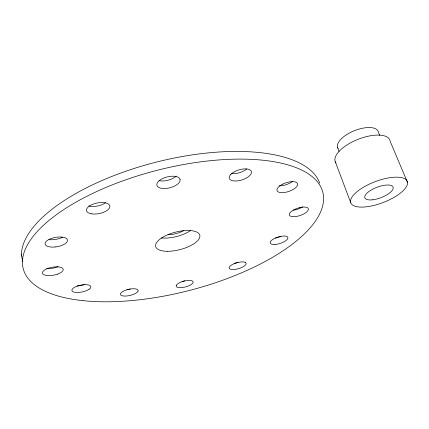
<?xml version="1.0" encoding="UTF-8"?>
<svg xmlns="http://www.w3.org/2000/svg" width="429" height="429" viewBox="0 0 429 429"><rect width="100%" height="100%" fill="white"/><g stroke="black" fill="none" stroke-linecap="round" stroke-linejoin="round"><path stroke-width="0.64" d="M246.643 168.962L245.747 169.734A11.513 5.325 -17.3 0 1 231.274 173.589M293.425 210.14L295.828 209.701A9.958 3.931 -18.5 0 0 302.713 206.858M88.798 205.899L89.913 206.21A11.856 5.464 -11.3 0 0 105.577 202.788M407.55 182.556A30.218 11.17 -20.8 0 0 363.937 186.953A30.218 11.17 -20.8 0 0 365.642 206.891A30.218 11.17 -20.8 0 0 407.55 182.556L390.192 141.366A29.365 12.382 -21.6 0 0 360.033 138.583A29.365 12.382 -21.6 0 0 335.097 161.218L350.675 202.509M379.708 135.387L378.448 132.357A21.841 9.524 -21.9 0 0 354.601 130.614A21.841 9.524 -21.9 0 0 338.004 148.354M337.5 147.222L339.13 151.475M21.45 254.156L22.544 261.454M183.692 230.604A15.053 6.21 -14.3 0 1 168.077 234.706M21.466 256.193A153.872 63.229 -14.3 0 1 159.143 161.406A153.872 63.229 -14.3 0 1 319.728 183.124M190.664 230.48A22.587 9.315 -14.3 0 1 161.331 237.934M335.971 162.945A29.365 12.382 -21.6 0 1 335.317 161.824M58.012 266.581A10.494 4.102 -10.2 0 1 56.312 267.267L53.791 268.002A10.494 4.102 -10.2 0 1 46.648 268.656M62.473 237.216A11.331 4.816 -10 0 1 54.504 239.591L51.662 239.779A11.331 4.816 -10 0 1 49.035 239.629M176.18 176.105A11.91 5.69 -14.2 0 1 159.041 180.657M292.626 181.397A10.795 4.622 -18.7 0 1 289.425 183.376L286.894 184.449A10.795 4.622 -18.7 0 1 279.236 185.795M280.979 236.245A9.245 3.421 -17.5 0 1 275.38 238.047M238.036 262.339A8.816 3.132 -16.1 0 1 234.207 263.326M184.733 280.786A8.741 3.057 -14.5 0 1 183.644 281.081M183.092 281.209A8.741 3.057 -14.5 0 1 181.993 281.429M130.185 288.948A9.025 3.191 -12.9 0 1 126.78 289.704M84.24 284.588A9.652 3.539 -11.4 0 1 77.07 285.982M180.126 179.746L179.917 181.279A11.969 5.604 -14.3 0 1 169.353 187.934A11.969 5.604 -14.3 0 1 157.502 186.513L156.832 185.183A11.969 5.604 -14.3 0 1 167.583 176.828A11.969 5.604 -14.3 0 1 180.126 179.746M176.287 285.339L176.142 286.181A8.773 3.003 -14.5 0 0 185.124 287.022A8.773 3.003 -14.5 0 0 193.168 281.976L192.777 281.268A8.773 3.003 -14.5 0 0 184.18 281.07A8.773 3.003 -14.5 0 0 176.287 285.339M138.036 291.119L137.403 292.047A9.063 3.132 -13 0 1 125.826 296.058A9.063 3.132 -13 0 1 121.085 292.841L122.249 291.876A9.063 3.132 -13 0 1 132.738 288.765A9.063 3.132 -13 0 1 138.036 291.119M230.668 174.544L229.542 176.137A11.572 5.245 -17.2 0 0 234.62 180.995A11.572 5.245 -17.2 0 0 248.026 177.016L249.839 175.482A11.572 5.245 -17.2 0 0 246.042 168.892A11.572 5.245 -17.2 0 0 230.668 174.544M89.178 289.221L87.516 290.186A9.69 3.48 -11.5 0 1 74.131 292.133A9.69 3.48 -11.5 0 1 75.182 286.969L77.29 286.089A9.69 3.48 -11.5 0 1 88.653 284.995A9.69 3.48 -11.5 0 1 89.178 289.221M282.738 184.116L280.459 185.435A10.848 4.547 -18.6 0 0 277.965 191.763A10.848 4.547 -18.6 0 0 289.216 191.302L291.758 190.229A10.848 4.547 -18.6 0 0 296.654 182.545A10.848 4.547 -18.6 0 0 282.738 184.116M299.705 207.604L297.179 208.355A10.001 3.866 -18.4 0 0 289.312 214.184A10.001 3.866 -18.4 0 0 295.592 216.575L298.005 216.13A10.001 3.866 -18.4 0 0 308.371 209.572A10.001 3.866 -18.4 0 0 299.705 207.604M57.491 274.158L54.955 274.898A10.543 4.033 -10.4 0 1 42.664 273.632A10.543 4.033 -10.4 0 1 50.761 267.535L53.502 267.036A10.543 4.033 -10.4 0 1 63.036 268.822A10.543 4.033 -10.4 0 1 57.491 274.158M55.77 246.922L52.917 247.12A11.385 4.74 -10.1 0 1 45.603 242.133A11.385 4.74 -10.1 0 1 59.845 236.969L62.505 237.135A11.385 4.74 -10.1 0 1 66.978 241.972A11.385 4.74 -10.1 0 1 55.77 246.922M245.136 262.301L243.806 261.958A8.853 3.078 -16.1 0 0 233.446 263.991A8.853 3.078 -16.1 0 0 229.386 268.602L230.239 269.155A8.853 3.078 -16.1 0 0 241.838 267.439A8.853 3.078 -16.1 0 0 245.136 262.301M91.441 213.83L89.2 213.224A11.921 5.379 -11.4 0 1 90.771 205.228A11.921 5.379 -11.4 0 1 107.373 203.426L108.955 204.402A11.921 5.379 -11.4 0 1 105.598 211.347A11.921 5.379 -11.4 0 1 91.441 213.83M83.012 300.665A154.579 62.194 -14.3 0 0 322.592 206.188A154.579 62.194 -14.3 0 0 113.642 184.325A154.579 62.194 -14.3 0 0 83.012 300.665M167.342 251.292A22.785 9.014 -14.4 0 0 199.898 235.794A22.785 9.014 -14.4 0 0 165.943 235.569A22.785 9.014 -14.4 0 0 167.342 251.292M372.506 199.823A15.101 5.577 -20.8 0 0 393.211 187.591A15.101 5.577 -20.8 0 0 371.208 190.02A15.101 5.577 -20.8 0 0 372.506 199.823M275.01 244.466A9.282 3.362 -17.4 0 0 287.929 237.666A9.282 3.362 -17.4 0 0 274.147 238.647A9.282 3.362 -17.4 0 0 275.01 244.466"/></g></svg>
